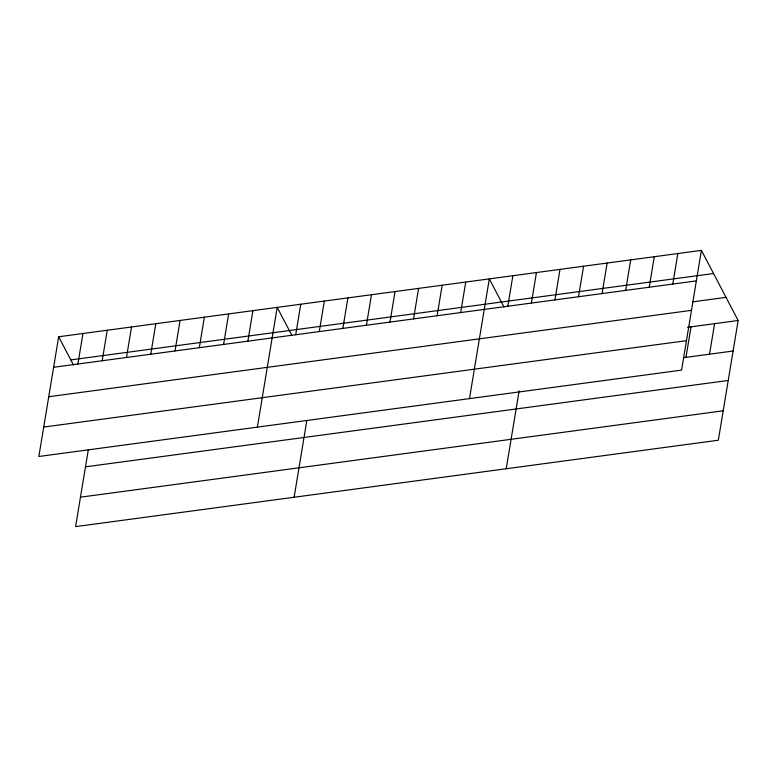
<?xml version="1.0" encoding="UTF-8"?>
<svg xmlns="http://www.w3.org/2000/svg" width="777" height="777" viewBox="0 0 777 777"><rect width="100%" height="100%" fill="white"/><g stroke="black" fill="none" stroke-linecap="round" stroke-linejoin="round"><path stroke-width="1.17" d="M58.673 336.762L38.85 456.497L681.584 370.114L701.408 250.379L58.673 336.762L73.397 364.869M77.904 364.015L82.954 333.498M102.185 360.751L107.236 330.235M88.296 449.864L75.592 526.621L718.327 440.238L738.15 320.503L701.408 250.379M126.466 357.488L131.517 326.971M150.748 354.225L155.798 323.708M175.029 350.961L180.079 320.445M199.31 347.698L204.361 317.181M223.591 344.434L228.642 313.918M247.873 341.171L252.923 310.654M257.381 427.127L277.204 307.391L291.929 335.499M295.716 334.741L300.767 304.225M319.279 331.575L324.339 301.058M294.124 497.251L306.828 420.493M342.851 328.409L347.902 297.892M366.414 325.242L371.474 294.726M389.986 322.076L395.037 291.56M413.549 318.91L418.599 288.384M437.121 315.744L442.171 285.217M460.683 312.577L465.734 282.051M469.483 398.62L489.306 278.885L504.03 306.993M507.818 306.235L512.869 275.718M531.39 303.069L536.441 272.552M506.225 468.745L519.123 390.85M554.953 299.903L560.003 269.386M578.515 296.736L583.576 266.22M602.088 293.57L607.138 263.053M625.65 290.404L630.71 259.877M649.222 287.237L654.273 256.711M672.785 284.071L677.835 253.545M685.965 357.362L691.015 326.835M709.527 354.186L714.587 323.669M70.794 359.906L713.529 273.523M53.623 367.278L696.357 280.895M693.035 301.797L726.029 297.358M48.747 396.726L691.481 310.344M687.48 327.311L738.15 320.503M43.726 427.059L686.46 340.676M683.605 357.673L733.099 351.019M85.489 466.841L728.224 380.468M80.468 497.183L723.202 410.8"/></g></svg>
